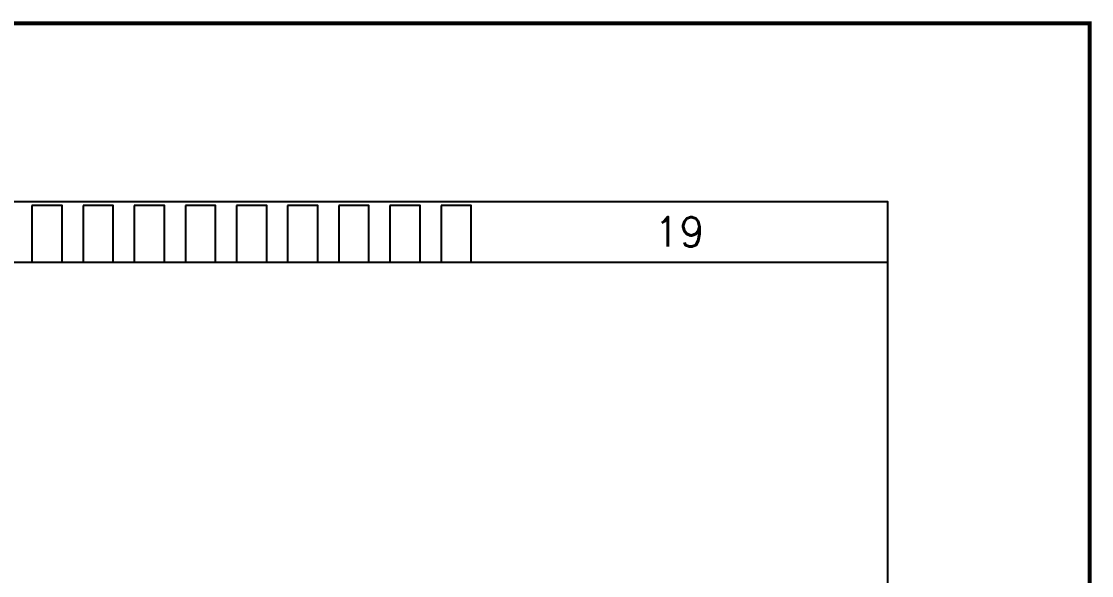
# Model space of a CAD drawing. Extents: x -1388 to 1427, y 183 to 486.
# Drawn here: x 982.1 to 1035.2, y 265.6 to 293.1 of the extents above; entities that cross this region are included whole.
import ezdxf
from ezdxf.enums import TextEntityAlignment as Align

# ---------------------------------------------------------------- set-up
doc = ezdxf.new("R2010")
doc.units = 0
doc.header["$LTSCALE"] = 3
doc.layers.get('0').update_dxf_attribs({"linetype": 'CONTINUOUS'})
doc.styles.add('ROMANS', font='romans.shx')

msp = doc.modelspace()

# ---------------------------------------------------------------- linework, layer by layer
msp.add_lwpolyline([(1035.138, 219.474, 0.2, 0.2, 0), (1035.138, 292.991, 0.2, 0.2, 0), (928.614, 292.991, 0.2, 0.2, 0), (928.614, 219.474, 0.2, 0.2, 0)], format="xyseb", close=True)
for points in [[(939.095, 238.147), (939.095, 284.147), (1025.095, 284.147), (1025.095, 238.147)], [(982.615, 283.947), (982.615, 281.147), (984.115, 281.147), (984.115, 283.947)], [(985.155, 283.947), (985.155, 281.147), (986.655, 281.147), (986.655, 283.947)], [(987.695, 283.947), (987.695, 281.147), (989.195, 281.147), (989.195, 283.947)], [(990.235, 283.947), (990.235, 281.147), (991.735, 281.147), (991.735, 283.947)], [(992.775, 283.947), (992.775, 281.147), (994.275, 281.147), (994.275, 283.947)], [(995.315, 283.947), (995.315, 281.147), (996.815, 281.147), (996.815, 283.947)], [(997.855, 283.947), (997.855, 281.147), (999.355, 281.147), (999.355, 283.947)], [(1000.395, 283.947), (1000.395, 281.147), (1001.895, 281.147), (1001.895, 283.947)], [(1002.935, 283.947), (1002.935, 281.147), (1004.435, 281.147), (1004.435, 283.947)]]:
    msp.add_lwpolyline(points, close=True)
msp.add_lwpolyline([(939.095, 281.147), (1025.095, 281.147)])

# ---------------------------------------------------------------- texts
at = {"style": 'ROMANS'}
msp.add_text('19', height=1.46, dxfattribs=at).set_placement((1014.765, 282.647), align=Align.MIDDLE)

doc.saveas('drawing.dxf')
